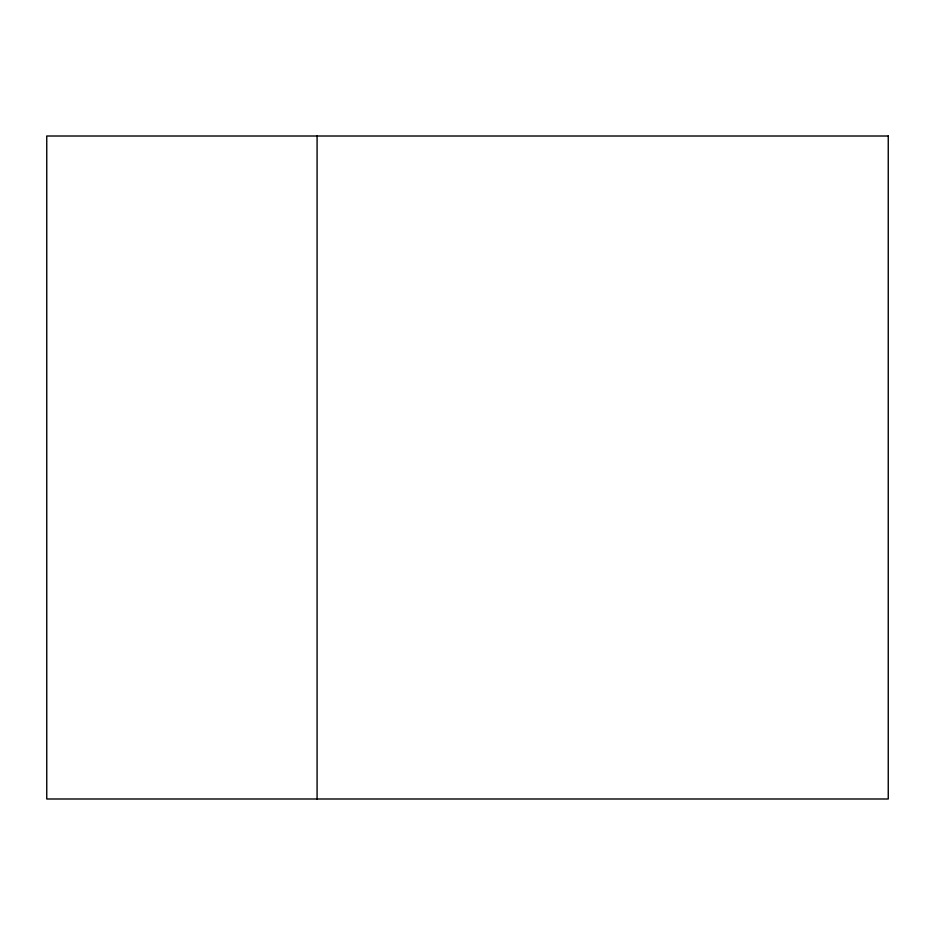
<?xml version="1.0" encoding="UTF-8"?>
<svg xmlns="http://www.w3.org/2000/svg" width="935" height="935" viewBox="0 0 935 935"><rect width="100%" height="100%" fill="white"/><g stroke="black" fill="none" stroke-linecap="round" stroke-linejoin="round"><path stroke-width="1.4" d="M317.082 136.007L317.082 798.993M888.25 136.007L46.75 136.007L46.75 798.993L888.25 798.993L888.25 136.007"/></g></svg>
